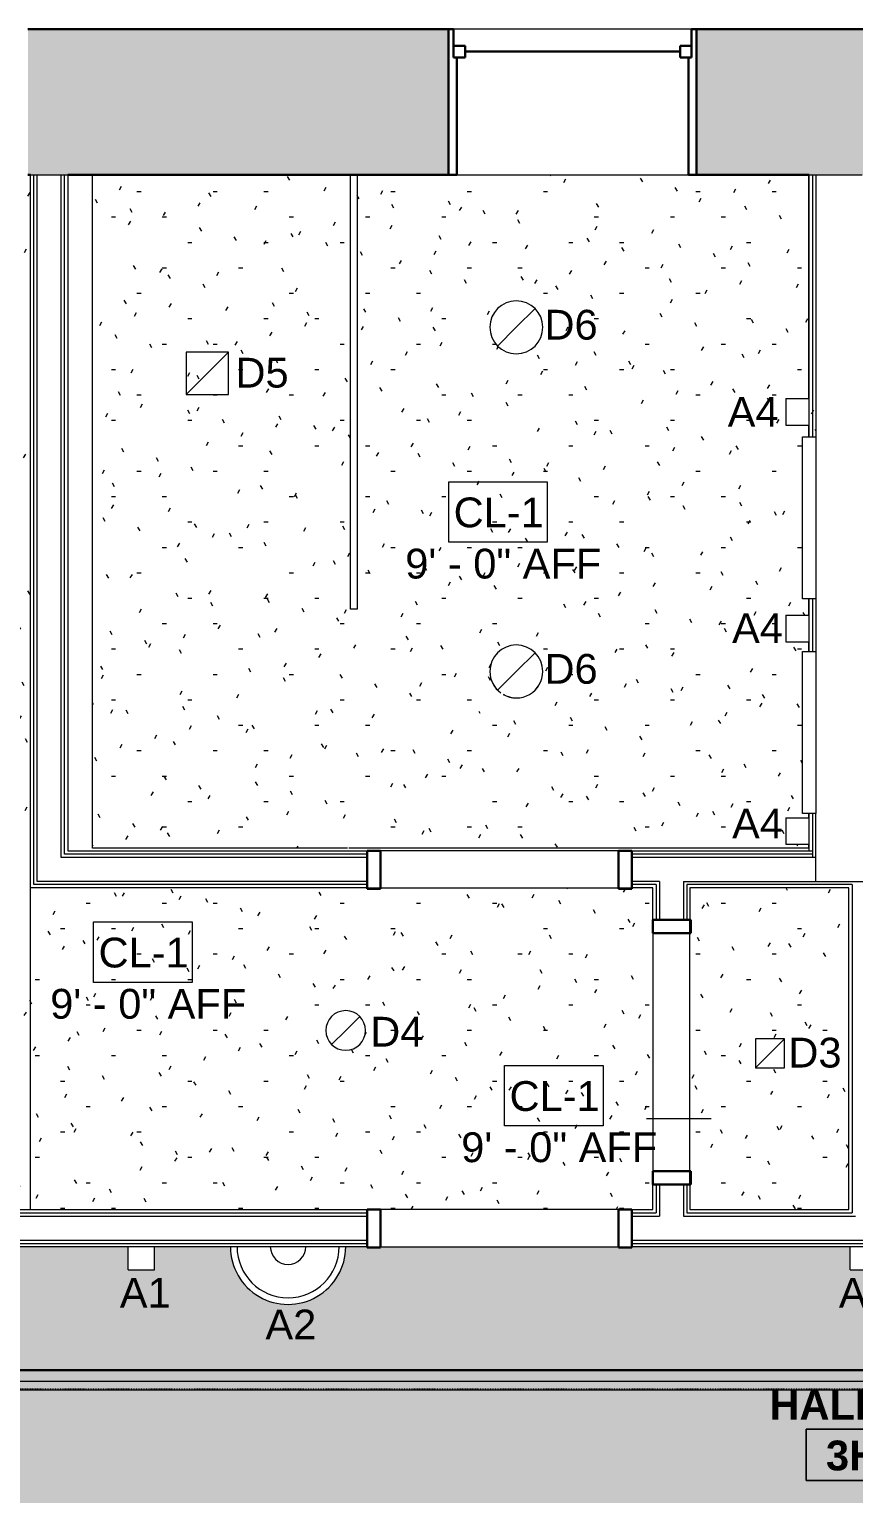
# Model space of a CAD drawing. Header units: inches. Extents: x -1176 to 1329, y -2524 to 978.
# Drawn here: x 682.6 to 807.2, y 367.7 to 589 of the extents above; entities that cross this region are included whole.
import ezdxf

# ---------------------------------------------------------------- set-up
doc = ezdxf.new("R2010")
doc.units = ezdxf.units.IN
doc.header["$MEASUREMENT"] = 0
doc.linetypes.add('Dash', pattern=[0.25, 0.125, -0.125])
for name, color, linetype, lineweight in [('A-AREA-IDEN', 2, 'Continuous', 9), ('A-CLNG', 13, 'Continuous', 18), ('A-CLNG-IDEN', 151, 'Continuous', 9), ('A-CLNG-PATT', 13, 'Continuous', 18), ('A-DOOR', 31, 'Continuous', 18), ('A-DOOR-FRAM', 31, 'Continuous', 30), ('A-GLAZ', 151, 'Continuous', 18), ('A-GLAZ-CURT', 52, 'Continuous', 9), ('A-WALL', 113, 'Continuous', 18), ('A-WALL-PATT', 111, 'Continuous', 18), ('E-LITE-EQPM', 33, 'Continuous', 9), ('E-LITE-EQPM-HDLN', 30, 'Dash', 9), ('E-LITE-EQPM-IDEN', 33, 'Continuous', 9), ('I-WALL', 2, 'Continuous', 18), ('Q-SPCQ', 91, 'Continuous', 9)]:
    doc.layers.add(name, color=color, linetype=linetype, lineweight=lineweight)
doc.styles.add('Arial', font='arial.ttf', dxfattribs={"height": 4.5})
doc.styles.add('Swis721 Lt BT', font='swissl.ttf', dxfattribs={"height": 4.5})
doc.styles.add('Swis721 Lt BT_B', font='', dxfattribs={"height": 4.5})
doc.styles.get('Swis721 Lt BT_B').set_extended_font_data('Swis721 Lt BT', bold=True)
pattern_1 = [(0, (0, 0), (15.36, 3.84), [0.634, -10.886, 0.634, -10.886, -61.44]), (0, (0, 0), (15.36, 3.84), [-23.04, 0.634, -22.406, 0.634, -10.886, -26.88]), (0, (0, 0), (15.36, 3.84), [-57.6, 0.634, -7.046, 0.634, -18.566]), (120, (5.76, 1.92), (-11.005538, 11.38215), [0.634, -10.886, 0.634, -10.886, -61.44]), (120, (5.76, 1.92), (-11.005538, 11.38215), [-23.04, 0.634, -22.406, 0.634, -10.886, -26.88]), (120, (5.76, 1.92), (-11.005538, 11.38215), [-57.6, 0.634, -7.046, 0.634, -18.566]), (240, (7.68, 9.6), (-4.354462, -15.22215), [0.634, -10.886, 0.634, -10.886, -61.44]), (240, (7.68, 9.6), (-4.354462, -15.22215), [-23.04, 0.634, -22.406, 0.634, -10.886, -26.88]), (240, (7.68, 9.6), (-4.354462, -15.22215), [-57.6, 0.634, -7.046, 0.634, -18.566])]

# ---------------------------------------------------------------- blocks, each defined once
blk = doc.blocks.new('Double Hung - side window 4_ X 6_ 3_ H-6086068-3rd Floor RCP')
at = {"layer": 'A-GLAZ', "color": 8, "lineweight": 30}
for p, q in [((-18.75, 11), (-18, 11)), ((-18, 6.75), (-18, 11)), ((18, 6.75), (18, 11)), ((18.75, 11), (18, 11)), ((-18, 8.5), (-18, 6.75)), ((-18, 8.5), (-16.25, 8.5)), ((-18, 6.75), (-16.25, 6.75)), ((-18, 6.75), (-17.5, 6.75)), ((-17.5, -11), (-17.5, 6.75)), ((-16.25, 8.5), (-16.25, 6.75)), ((-16.25, 7.625), (16.25, 7.625)), ((16.25, 8.5), (16.25, 6.75)), ((18, 8.5), (16.25, 8.5)), ((18, 6.75), (16.25, 6.75)), ((17.5, 6.75), (18, 6.75)), ((17.5, 6.75), (17.5, -11)), ((18, 8.5), (18, 6.75)), ((-17.5, -11), (-18.75, -11)), ((17.5, -11), (18.75, -11))]:
    blk.add_line(p, q, dxfattribs=at)
blk = doc.blocks.new('Single Flush - D2 3_ X 8_-8252885-3rd Floor RCP')
at = {"layer": 'A-DOOR-FRAM'}
for p, q in [((-20, 2.9375), (-20, -2.8125)), ((-20, 2.9375), (-18, 2.9375)), ((-18, 2.9375), (-18, -2.8125)), ((18.000004, 2.9375), (18.000004, -2.8125)), ((18.000004, 2.9375), (20.000004, 2.9375)), ((20.000004, 2.9375), (20.000004, -2.8125)), ((-20, -2.8125), (-18, -2.8125)), ((18.000004, -2.8125), (20.000004, -2.8125))]:
    blk.add_line(p, q, dxfattribs=at)
blk = doc.blocks.new('Single Flush - D2 3_ X 8_-8252908-3rd Floor RCP')
at = {"layer": 'A-DOOR-FRAM'}
for p, q in [((-20, -2.9375), (-20, 2.8125)), ((-20, 2.8125), (-18, 2.8125)), ((-18, -2.9375), (-18, 2.8125)), ((18.000004, -2.9375), (18.000004, 2.8125)), ((18.000004, 2.8125), (20.000004, 2.8125)), ((20.000004, -2.9375), (20.000004, 2.8125)), ((-20, -2.9375), (-18, -2.9375)), ((18.000004, -2.9375), (20.000004, -2.9375))]:
    blk.add_line(p, q, dxfattribs=at)
blk = doc.blocks.new('Single Flush - D1 3_ X 8_-8249534-3rd Floor RCP')
at = {"layer": 'A-DOOR-FRAM'}
for p, q in [((-20, -2.9375), (-20, 2.8125)), ((-20, 2.8125), (-18, 2.8125)), ((-18, -2.9375), (-18, 2.8125)), ((18.000004, -2.9375), (18.000004, 2.8125)), ((18.000004, 2.8125), (20.000004, 2.8125)), ((20.000004, -2.9375), (20.000004, 2.8125)), ((-20, -2.9375), (-18, -2.9375)), ((18.000004, -2.9375), (20.000004, -2.9375))]:
    blk.add_line(p, q, dxfattribs=at)
blk = doc.blocks.new('System Panel - Glazed-7038921-3rd Floor RCP')
at = {"layer": 'A-GLAZ-CURT', "lineweight": 18}
for p, q in [((-32.8125, 0.75), (-32.8125, 1.75)), ((-32.8125, 1.75), (32.8125, 1.75)), ((32.8125, 0.75), (-32.8125, 0.75)), ((32.8125, 1.75), (32.8125, 0.75))]:
    blk.add_line(p, q, dxfattribs=at)
blk = doc.blocks.new('Sconce Light - Uplight - LIGHT W ROOM NUMBER-7126174-3rd Floor RCP')
at = {"layer": 'E-LITE-EQPM'}
blk.add_line((-8.71, 2.81), (8.71, 2.81), dxfattribs=at)
for radius, start in [(8.71, 360), (7.71, 0), (2.68, 0)]:
    blk.add_arc((0, 2.81), radius, start, 180, dxfattribs=at)
blk = doc.blocks.new('Lighting-Linear-Cove-Cooper-Ametrix-LC32-LED1 - Lighting-Linear-Cove-Cooper-Ametrix-LC32-LED 40_ 3_-7141471-3rd Floor RCP')
at = {"layer": 'E-LITE-EQPM'}
for p, q in [((-241.5, 0.16), (241.5, 0.16)), ((241.5, -1.37), (-241.5, -1.37))]:
    blk.add_line(p, q, dxfattribs=at)
at = {"layer": 'E-LITE-EQPM-HDLN'}
blk.add_line((240.21, 1.37), (-240.21, 1.37), dxfattribs=at)
blk = doc.blocks.new('Sconce Light - Sphere - 100W - 277V-7960169-3rd Floor RCP')
at = {"layer": 'E-LITE-EQPM'}
for p, q in [((0, 6.3125), (-2, 6.3125)), ((-2, 6.3125), (-2, 2.8125)), ((2, 6.3125), (0, 6.3125)), ((2, 6.3125), (2, 2.8125)), ((-2, 2.8125), (0, 2.8125)), ((0, 2.8125), (2, 2.8125))]:
    blk.add_line(p, q, dxfattribs=at)
blk = doc.blocks.new('Sconce Light - Sphere - 60W - 120V-8439171-3rd Floor RCP')
at = {"layer": 'E-LITE-EQPM'}
for p, q in [((0, 7.5), (-2, 7.5)), ((-2, 7.5), (-2, 4)), ((2, 7.5), (0, 7.5)), ((2, 7.5), (2, 4)), ((-2, 4), (0, 4)), ((0, 4), (2, 4))]:
    blk.add_line(p, q, dxfattribs=at)
blk = doc.blocks.new('L-Recessed Square Downlight - 4_-4552743-3rd Floor RCP')
at = {"layer": 'E-LITE-EQPM'}
for p, q in [((-2.1875, -2.1875), (-2.1875, 2.1875)), ((-2.1875, 2.1875), (2.1875, 2.1875)), ((-2.1875, 2.1875), (2.1875, -2.1875)), ((2.1875, 2.1875), (2.1875, -2.1875)), ((2.1875, -2.1875), (-2.1875, -2.1875))]:
    blk.add_line(p, q, dxfattribs=at)
blk = doc.blocks.new('L-Recessed Circular - Downlight - 6_-7313291-3rd Floor RCP')
at = {"layer": 'E-LITE-EQPM'}
for q in [(-2.12, -2.12), (2.12, 2.12)]:
    blk.add_line((0, 0), q, dxfattribs=at)
for start, end in [(360, 180), (180, 360)]:
    blk.add_arc((0, 0), 3, start, end, dxfattribs=at)
blk = doc.blocks.new('L-Recessed Circular - Downlight - 8_-7245237-3rd Floor RCP')
at = {"layer": 'E-LITE-EQPM'}
for q in [(2.83, 2.83), (-2.83, -2.83)]:
    blk.add_line((0, 0), q, dxfattribs=at)
for start, end in [(360, 180), (180, 360)]:
    blk.add_arc((0, 0), 4, start, end, dxfattribs=at)
blk = doc.blocks.new('L-Recessed Circular - Downlight - 8_-V8-3rd Floor RCP')
at = {"layer": 'E-LITE-EQPM'}
for q in [(2.83, 2.83), (-2.83, -2.83)]:
    blk.add_line((0, 0), q, dxfattribs=at)
for start, end in [(360, 180), (180, 234.3473), (239.8594, 360)]:
    blk.add_arc((0, 0), 4, start, end, dxfattribs=at)
blk = doc.blocks.new('L-Recessed Square Downlight - 6_-4552745-3rd Floor RCP')
at = {"layer": 'E-LITE-EQPM'}
for p, q in [((-3.1875, -3.1875), (-3.1875, 3.1875)), ((-3.1875, 3.1875), (3.1875, 3.1875)), ((-3.1875, 3.1875), (3.1875, -3.1875)), ((3.1875, 3.1875), (3.1875, -3.1875)), ((3.1875, -3.1875), (-3.1875, -3.1875))]:
    blk.add_line(p, q, dxfattribs=at)
blk = doc.blocks.new('AC3 - AC3-8439172-3rd Floor RCP')
at = {"layer": 'Q-SPCQ'}
for p, q in [((-12.25, 3), (-12.25, 5)), ((-12.25, 5), (12.25, 5)), ((12.25, 5), (12.25, 3)), ((12.25, 3), (-12.25, 3))]:
    blk.add_line(p, q, dxfattribs=at)
blk = doc.blocks.new('Room Tag - Room Name and Number-3379422-3rd Floor RCP')
at = {"layer": 'A-AREA-IDEN'}
for p, q in [((-0.1881, -0.1636), (-0.1881, -0.0018)), ((-0.1881, -0.0018), (0.1869, -0.0018)), ((0.1869, -0.0018), (-0.1881, -0.0018)), ((-0.1881, -0.0018), (-0.1881, -0.1636)), ((0.1869, -0.0018), (0.1869, -0.1636)), ((0.1869, -0.1636), (0.1869, -0.0018)), ((0.1869, -0.1636), (-0.1881, -0.1636)), ((-0.1881, -0.1636), (0.1869, -0.1636))]:
    blk.add_line(p, q, dxfattribs=at)

msp = doc.modelspace()

# ---------------------------------------------------------------- hatches: boundary and pattern name
at = {"layer": 'A-CLNG-PATT'}
h = msp.add_hatch(dxfattribs=at)
h.set_pattern_fill('FP_1', color=256, style=0, pattern_type=2)
h.set_pattern_definition(pattern_1)
h.paths.add_polyline_path([(491.2, 410.67), (682.82, 410.67), (682.82, 567.01), (606.02, 567.01), (606.02, 557.64), (587.52, 557.64), (587.52, 567.01), (480.78, 567.01), (480.78, 554.67), (484.28, 554.67), (484.28, 550.67), (480.78, 550.67), (480.78, 466.67), (484.28, 466.67), (484.28, 462.67), (480.78, 462.67), (480.78, 410.67)], flags=0)
h.paths.add_polyline_path([(486.74, 415.44), (486.64, 415.46), (486.56, 415.53), (486.54, 415.63), (486.57, 415.73), (486.6, 415.77), (488.11, 417.29), (487.93, 417.51), (487.79, 417.66), (487.74, 417.77), (487.6, 417.95), (487.21, 418.9), (487.07, 419.92), (487.21, 420.97), (487.6, 421.89), (488.23, 422.71), (489.04, 423.33), (490, 423.73), (491.01, 423.86), (492.03, 423.73), (492.98, 423.33), (493.16, 423.19), (493.28, 423.14), (493.43, 422.99), (493.79, 422.71), (494.07, 422.34), (494.24, 422.17), (494.3, 422.04), (494.42, 421.89), (494.82, 420.89), (494.88, 420.43), (494.94, 419.88), (494.92, 419.76), (494.94, 419.57), (494.86, 419.27), (494.81, 418.9), (494.67, 418.56), (494.59, 418.25), (494.47, 418.09), (494.42, 417.95), (493.79, 417.12), (493.28, 416.74), (492.98, 416.51), (492.84, 416.46), (492.68, 416.35), (492.37, 416.26), (491.96, 416.11), (491.66, 416.07), (491.36, 415.99), (491.17, 416.01), (490.94, 416), (489.98, 416.12), (489.73, 416.23), (489, 416.54), (488.81, 416.67), (488.72, 416.73), (488.59, 416.86), (488.39, 417.01), (486.83, 415.46), (486.79, 415.44)], flags=0)
h.paths.add_polyline_path([(535.04, 446.76), (534.26, 446.86), (533.54, 447.16), (532.92, 447.64), (532.44, 448.26), (532.14, 448.98), (532.04, 449.76), (532.14, 450.54), (532.44, 451.26), (532.92, 451.88), (533.54, 452.36), (534.26, 452.66), (535.04, 452.76), (535.81, 452.66), (536.54, 452.36), (537.16, 451.88), (537.64, 451.26), (537.94, 450.54), (538.04, 449.76), (537.94, 448.98), (537.64, 448.26), (537.16, 447.64), (536.54, 447.16), (535.81, 446.86)], flags=0)
h.paths.add_polyline_path([(636.31, 446.76), (635.53, 446.86), (634.81, 447.16), (634.19, 447.64), (633.71, 448.26), (633.41, 448.98), (633.31, 449.76), (633.41, 450.54), (633.71, 451.26), (634.19, 451.88), (634.81, 452.36), (635.53, 452.66), (636.31, 452.76), (637.09, 452.66), (637.81, 452.36), (638.43, 451.88), (638.91, 451.26), (639.21, 450.54), (639.31, 449.76), (639.18, 448.91), (638.91, 448.26), (638.43, 447.64), (637.81, 447.16), (637.09, 446.86)], flags=0)
h.paths.add_polyline_path([(581.8, 468.75), (581.09, 468.98), (580.65, 469.58), (580.65, 470.33), (581.09, 470.93), (581.3, 471), (581.3, 486.98), (573.69, 473.8), (573.84, 473.62), (573.9, 472.87), (573.55, 472.25), (572.86, 471.94), (572.13, 472.1), (571.63, 472.65), (571.57, 473.43), (571.93, 474.04), (572.61, 474.35), (572.83, 474.3), (580.43, 487.48), (566.6, 479.49), (566.65, 479.27), (566.34, 478.59), (565.7, 478.22), (564.95, 478.3), (564.4, 478.8), (564.24, 479.53), (564.55, 480.21), (565.19, 480.58), (565.94, 480.5), (566.1, 480.35), (579.93, 488.34), (564.72, 488.34), (564.65, 488.13), (564.05, 487.69), (563.3, 487.69), (562.7, 488.13), (562.47, 488.84), (562.7, 489.55), (563.3, 489.99), (564.05, 489.99), (564.65, 489.55), (564.72, 489.34), (579.93, 489.34), (566.09, 497.32), (565.94, 497.18), (565.16, 497.12), (564.55, 497.48), (564.24, 498.16), (564.4, 498.89), (564.95, 499.39), (565.72, 499.45), (566.34, 499.09), (566.65, 498.41), (566.6, 498.2), (580.43, 490.21), (572.83, 503.38), (572.61, 503.34), (571.93, 503.64), (571.56, 504.29), (571.63, 505.03), (572.13, 505.58), (572.86, 505.74), (573.55, 505.44), (573.92, 504.79), (573.84, 504.05), (573.69, 503.88), (581.3, 490.71), (581.3, 506.68), (581.09, 506.75), (580.65, 507.35), (580.65, 508.1), (581.09, 508.7), (581.8, 508.93), (582.51, 508.7), (582.95, 508.1), (582.95, 507.35), (582.51, 506.75), (582.3, 506.68), (582.3, 490.71), (589.91, 503.88), (589.76, 504.05), (589.7, 504.82), (590.05, 505.44), (590.74, 505.74), (591.47, 505.58), (591.97, 505.03), (592.02, 504.26), (591.67, 503.64), (590.99, 503.34), (590.77, 503.38), (583.17, 490.21), (597, 498.2), (596.95, 498.41), (597.26, 499.09), (597.9, 499.47), (598.65, 499.39), (599.2, 498.89), (599.36, 498.16), (599.05, 497.48), (598.41, 497.1), (597.66, 497.18), (597.5, 497.33), (583.67, 489.34), (598.88, 489.34), (598.95, 489.55), (599.55, 489.99), (600.3, 489.99), (600.9, 489.55), (601.13, 488.84), (600.9, 488.13), (600.3, 487.69), (599.55, 487.69), (598.95, 488.13), (598.88, 488.34), (583.67, 488.34), (597.51, 480.37), (597.66, 480.5), (598.44, 480.56), (599.05, 480.21), (599.36, 479.53), (599.2, 478.8), (598.65, 478.3), (597.88, 478.23), (597.26, 478.59), (596.95, 479.27), (597, 479.49), (583.17, 487.48), (590.77, 474.3), (590.99, 474.35), (591.67, 474.04), (592.04, 473.4), (591.97, 472.65), (591.47, 472.1), (590.74, 471.94), (590.05, 472.25), (589.68, 472.89), (589.76, 473.64), (589.91, 473.8), (582.3, 486.98), (582.3, 471), (582.51, 470.93), (582.95, 470.33), (582.95, 469.58), (582.51, 468.98), (581.93, 468.79)], flags=0)
h.paths.add_polyline_path([(636.31, 524.82), (635.53, 524.92), (634.81, 525.22), (634.19, 525.7), (633.71, 526.32), (633.41, 527.05), (633.31, 527.82), (633.41, 528.6), (633.71, 529.32), (634.19, 529.94), (634.81, 530.42), (635.53, 530.72), (636.31, 530.82), (637.09, 530.72), (637.81, 530.42), (638.43, 529.94), (638.91, 529.32), (639.21, 528.6), (639.31, 527.82), (639.18, 526.97), (638.91, 526.32), (638.43, 525.7), (637.81, 525.22), (637.09, 524.92)], flags=0)
h.paths.add_polyline_path([(535.04, 524.82), (534.26, 524.92), (533.54, 525.22), (532.92, 525.7), (532.44, 526.32), (532.14, 527.05), (532.04, 527.82), (532.14, 528.6), (532.44, 529.32), (532.92, 529.94), (533.54, 530.42), (534.26, 530.72), (535.04, 530.82), (535.81, 530.72), (536.54, 530.42), (537.16, 529.94), (537.64, 529.32), (537.94, 528.6), (538.04, 527.82), (537.94, 527.05), (537.64, 526.32), (537.16, 525.7), (536.54, 525.22), (535.81, 524.92)], flags=0)
h.paths.add_polyline_path([(667.23, 552.5), (666.51, 552.5), (666.51, 563.52), (677.54, 563.52), (677.54, 552.5), (667.72, 552.5)], flags=0)
h = msp.add_hatch(dxfattribs=at)
h.set_pattern_fill('FP_1', color=256, style=0, pattern_type=2)
h.set_pattern_definition(pattern_1)
h.paths.add_polyline_path([(692.2, 465.26), (730.7, 465.26), (730.56, 465.4), (753.92, 488.76), (753.41, 489.15), (752.77, 489.98), (752.37, 490.94), (752.24, 491.98), (752.37, 493.01), (752.77, 493.98), (753.41, 494.81), (754.24, 495.44), (755.2, 495.84), (756.24, 495.98), (757.27, 495.84), (758.24, 495.44), (759.06, 494.81), (759.7, 493.98), (760.1, 493.01), (760.24, 491.98), (760.1, 490.94), (759.7, 489.98), (759.06, 489.15), (758.24, 488.51), (757.27, 488.11), (756.24, 487.98), (755.2, 488.11), (754.22, 488.53), (730.95, 465.26), (800.4, 465.26), (800.4, 465.88), (796.99, 465.88), (796.99, 469.88), (800.4, 469.88), (800.4, 470.51), (799.49, 470.51), (799.49, 495.01), (800.4, 495.01), (800.4, 496.47), (796.99, 496.47), (796.99, 500.47), (800.4, 500.47), (800.4, 502.95), (799.49, 502.95), (799.49, 527.45), (800.4, 527.45), (800.4, 529.2), (796.99, 529.2), (796.99, 533.2), (800.4, 533.2), (800.4, 567.01), (732.2, 567.01), (732.2, 501.38), (731.2, 501.38), (731.2, 567.01), (692.2, 567.01), (692.2, 488.71)], flags=0)
h.paths.add_polyline_path([(756.24, 539.98), (755.2, 540.11), (754.24, 540.51), (753.41, 541.15), (752.77, 541.98), (752.37, 542.94), (752.24, 543.98), (752.37, 545.01), (752.77, 545.98), (753.41, 546.81), (754.24, 547.44), (755.2, 547.84), (756.24, 547.98), (757.27, 547.84), (758.24, 547.44), (759.06, 546.81), (759.7, 545.98), (760.1, 545.01), (760.24, 543.98), (760.1, 542.94), (759.7, 541.98), (759.06, 541.15), (758.24, 540.51), (757.27, 540.11)], flags=0)
h = msp.add_hatch(dxfattribs=at)
h.set_pattern_fill('FP_1', color=256, style=0, pattern_type=2)
h.set_pattern_definition(pattern_1)
h.paths.add_polyline_path([(684.65, 410.67), (776.86, 410.67), (776.86, 459.26), (682.82, 459.26), (682.82, 410.67)], flags=0)
h.paths.add_polyline_path([(730.45, 434.73), (729.67, 434.83), (728.95, 435.13), (728.33, 435.61), (727.85, 436.23), (727.55, 436.95), (727.45, 437.73), (727.55, 438.51), (727.85, 439.23), (728.33, 439.85), (728.95, 440.33), (729.67, 440.63), (730.45, 440.73), (731.22, 440.63), (731.95, 440.33), (732.57, 439.85), (733.05, 439.23), (733.35, 438.51), (733.45, 437.73), (733.35, 436.95), (733.05, 436.23), (732.57, 435.61), (731.95, 435.13), (731.22, 434.83)], flags=0)
h = msp.add_hatch(dxfattribs=at)
h.set_pattern_fill('FP_1', color=256, style=0, pattern_type=2)
h.set_pattern_definition(pattern_1)
h.paths.add_polyline_path([(806.49, 410.67), (806.49, 459.26), (782.49, 459.26), (782.49, 410.67), (798.34, 410.67)], flags=0)
h = msp.add_hatch(dxfattribs=at)
h.set_pattern_fill('FP_1', color=256, style=0, pattern_type=2)
h.set_pattern_definition(pattern_1)
h.paths.add_polyline_path([(1090.24, 346.35), (1090.24, 359.01), (1092.74, 359.01), (1092.74, 383.44), (603.56, 383.44), (603.56, 346.35), (647.35, 346.35), (647.57, 348.29), (648.21, 350.13), (649.25, 351.78), (650.63, 353.16), (652.28, 354.2), (654.12, 354.84), (656.06, 355.06), (657.99, 354.84), (659.84, 354.2), (661.49, 353.16), (662.87, 351.78), (663.9, 350.13), (664.55, 348.29), (664.77, 346.35), (697.56, 346.35), (697.56, 349.85), (701.56, 349.85), (701.56, 346.35), (757.56, 346.35), (757.56, 349.85), (761.56, 349.85), (761.56, 346.35), (800.61, 346.35), (800.83, 348.29), (801.48, 350.13), (802.51, 351.78), (803.89, 353.16), (805.54, 354.2), (807.38, 354.84), (809.32, 355.06), (811.26, 354.84), (813.1, 354.2), (814.75, 353.16), (816.13, 351.78), (817.17, 350.13), (817.81, 348.29), (818.03, 346.35), (897.21, 346.35), (897.21, 349.85), (901.21, 349.85), (901.21, 346.35), (980.61, 346.35), (980.83, 348.29), (981.48, 350.13), (982.51, 351.78), (983.89, 353.16), (985.54, 354.2), (987.38, 354.84), (989.32, 355.06), (991.26, 354.84), (993.1, 354.2), (994.75, 353.16), (996.13, 351.78), (997.17, 350.13), (997.81, 348.29), (998.03, 346.35), (1043.23, 346.35), (1043.23, 349.85), (1047.23, 349.85), (1047.23, 346.35), (1048.46, 346.35)], flags=0)
h.paths.add_polyline_path([(605.15, 347.46), (605.15, 351.87), (612.52, 351.87), (612.52, 347.46), (606.34, 347.46)], flags=0)
h.paths.add_polyline_path([(614.51, 348.12), (612.69, 349.68), (614.51, 351.24)], flags=0)
h.paths.add_polyline_path([(983.73, 386.44), (1092.74, 386.44), (1092.74, 399.67), (1090.94, 399.67), (1090.94, 398.84), (1083.56, 398.84), (1083.56, 403.26), (1090.24, 403.26), (1090.24, 405.05), (1047.23, 405.05), (1047.23, 401.55), (1043.23, 401.55), (1043.23, 405.05), (987.23, 405.05), (987.23, 401.55), (983.23, 401.55), (983.23, 405.05), (927.23, 405.05), (927.23, 401.55), (923.23, 401.55), (923.23, 405.05), (906.45, 405.05), (906.23, 403.11), (905.58, 401.27), (904.55, 399.62), (903.17, 398.24), (901.51, 397.2), (899.67, 396.56), (897.74, 396.34), (895.8, 396.56), (893.96, 397.2), (892.31, 398.24), (890.93, 399.62), (889.89, 401.27), (889.25, 403.11), (889.03, 405.05), (810.72, 405.05), (810.72, 401.55), (806.72, 401.55), (806.72, 405.05), (730.45, 405.05), (730.23, 403.11), (729.58, 401.27), (728.55, 399.62), (727.17, 398.24), (725.51, 397.2), (723.67, 396.56), (721.74, 396.34), (719.8, 396.56), (717.96, 397.2), (716.31, 398.24), (714.93, 399.62), (713.89, 401.27), (713.25, 403.11), (713.03, 405.05), (701.56, 405.05), (701.56, 401.55), (697.56, 401.55), (697.56, 405.05), (641.56, 405.05), (641.56, 401.55), (637.56, 401.55), (637.56, 405.05), (603.56, 405.05), (603.56, 386.44), (957.51, 386.44)], flags=0)
h.paths.add_polyline_path([(1081.58, 399.48), (1081.58, 402.59), (1083.39, 401.03), (1082.2, 400.01)], flags=0)
h = msp.add_hatch(dxfattribs=at)
h.set_pattern_fill('FP_1', color=256, style=0, pattern_type=2)
h.set_pattern_definition(pattern_1)
h.paths.add_polyline_path([(1048.46, 383.44), (1092.74, 383.44), (1092.74, 386.44), (603.56, 386.44), (603.56, 383.44), (957.51, 383.44)], flags=0)
at = {"layer": 'A-WALL-PATT', "lineweight": 9}
h = msp.add_hatch(color=7, dxfattribs=at)
h.paths.add_polyline_path([(1211.24, 567.01), (1211.24, 589.01), (1167.7, 589.01), (1167.7, 567.01), (1191.47, 567.01)], flags=0)
h.paths.add_polyline_path([(1130.2, 567.01), (1130.2, 589.01), (1068.64, 589.01), (1068.64, 567.01)], flags=0)
h.paths.add_polyline_path([(1031.14, 567.01), (1031.14, 589.01), (977.59, 589.01), (977.59, 567.01)], flags=0)
h.paths.add_polyline_path([(934.77, 567.01), (940.09, 567.01), (940.09, 589.01), (874.54, 589.01), (874.54, 567.01), (923.77, 567.01)], flags=0)
h.paths.add_polyline_path([(837.04, 567.01), (837.04, 589.01), (783.49, 589.01), (783.49, 567.01), (808.49, 567.01)], flags=0)
h.paths.add_polyline_path([(745.99, 567.01), (745.99, 589.01), (682.43, 589.01), (682.43, 567.01), (688.45, 567.01)], flags=0)
h.paths.add_polyline_path([(644.93, 567.01), (644.93, 589.01), (576.53, 589.01), (576.53, 567.01), (606.02, 567.01)], flags=0)
h.paths.add_polyline_path([(539.03, 567.01), (539.03, 589.01), (480.78, 589.01), (480.78, 567.01), (502.75, 567.01)], flags=0)
h = msp.add_hatch(dxfattribs=at)
h.set_pattern_fill('FP_1', color=256, style=0, pattern_type=2)
h.set_pattern_definition(pattern_1)
h.paths.add_polyline_path([(800.99, 464.88), (800.99, 470.51), (800.49, 470.51), (800.49, 464.88)], flags=0)
h.paths.add_polyline_path([(800.99, 495.01), (800.99, 502.95), (800.49, 502.95), (800.49, 495.01)], flags=0)
h.paths.add_polyline_path([(800.99, 527.45), (800.99, 567.01), (800.49, 567.01), (800.49, 527.45)], flags=0)
h = msp.add_hatch(dxfattribs=at)
h.set_pattern_fill('FP_1', color=256, style=0, pattern_type=2)
h.set_pattern_definition(pattern_1)
h.paths.add_polyline_path([(801.49, 463.88), (801.49, 470.51), (800.99, 470.51), (800.99, 463.88)], flags=0)
h.paths.add_polyline_path([(801.13, 495.01), (801.49, 495.01), (801.49, 502.95), (800.99, 502.95), (800.99, 495.01)], flags=0)
h.paths.add_polyline_path([(801.29, 527.45), (801.49, 527.45), (801.49, 567.01), (800.99, 567.01), (800.99, 527.45)], flags=0)

# ---------------------------------------------------------------- linework, layer by layer
at = {"layer": 'A-CLNG'}
for p, q in [((692.2, 465.26), (692.2, 567.01)), ((800.4, 567.01), (800.4, 533.2)), ((800.4, 529.2), (800.4, 527.45)), ((800.4, 502.95), (800.4, 500.47)), ((800.4, 496.47), (800.4, 495.01)), ((800.4, 470.51), (800.4, 469.88)), ((730.7, 465.26), (692.2, 465.26)), ((800.4, 465.26), (730.95, 465.26)), ((800.4, 465.88), (800.4, 465.26)), ((682.82, 410.67), (682.82, 459.26)), ((1092.74, 386.44), (603.56, 386.44)), ((603.56, 383.44), (1092.74, 383.44))]:
    msp.add_line(p, q, dxfattribs=at)
for centre, radius, start, end in [((756.24, 543.98), 4, 0, 180), ((756.24, 543.98), 4, 180, 0), ((756.24, 491.98), 4, 0, 180), ((756.24, 491.98), 4, 180, 234.2138), ((756.24, 491.98), 4, 240, 0), ((730.45, 437.73), 3, 0, 180), ((730.45, 437.73), 3, 180, 0)]:
    msp.add_arc(centre, radius, start, end, dxfattribs=at)
at = {"layer": 'A-CLNG-IDEN'}
msp.add_line((785.69, 424.38), (775.92, 424.38), dxfattribs=at)
at = {"layer": 'A-CLNG-IDEN', "flags": 128}
for points in [[(746.02, 520.63), (760.9, 520.63), (760.9, 511.5), (746.02, 511.5)], [(692.35, 454.12), (707.23, 454.12), (707.23, 444.99), (692.35, 444.99)], [(754.47, 432.44), (769.35, 432.44), (769.35, 423.31), (754.47, 423.31)]]:
    msp.add_lwpolyline(points, close=True, dxfattribs=at)
at = {"layer": 'A-WALL', "color": 8, "lineweight": 30}
for p, q in [((682.43, 589.01), (745.99, 589.01)), ((745.99, 589.01), (745.99, 567.01)), ((783.49, 589.01), (837.04, 589.01)), ((783.49, 567.01), (783.49, 589.01)), ((682.82, 567.01), (682.43, 567.01)), ((745.99, 567.01), (688.45, 567.01)), ((800.49, 567.01), (783.49, 567.01))]:
    msp.add_line(p, q, dxfattribs=at)
at = {"layer": 'A-WALL', "lineweight": 9}
for p, q in [((783.49, 589.01), (745.99, 589.01)), ((745.99, 567.01), (783.49, 567.01))]:
    msp.add_line(p, q, dxfattribs=at)
at = {"layer": 'A-WALL'}
for p, q in [((682.82, 567.01), (688.45, 567.01)), ((683.32, 459.76), (683.32, 567.01)), ((683.82, 460.26), (683.82, 567.01)), ((687.45, 463.88), (687.45, 567.01)), ((687.95, 464.38), (687.95, 567.01)), ((800.49, 567.01), (808.49, 567.01)), ((800.99, 567.01), (800.99, 527.45)), ((801.49, 567.01), (801.49, 527.45)), ((800.99, 502.95), (800.99, 495.01)), ((801.49, 502.95), (801.49, 495.01)), ((800.99, 470.51), (800.99, 463.88)), ((801.49, 460.26), (801.49, 470.51)), ((800.49, 464.88), (800.99, 464.88)), ((733.7, 463.88), (687.45, 463.88)), ((733.7, 464.38), (687.95, 464.38)), ((800.99, 464.38), (773.7, 464.38)), ((801.49, 463.88), (773.7, 463.88)), ((733.7, 459.76), (683.32, 459.76)), ((733.7, 460.26), (683.82, 460.26)), ((777.86, 460.26), (773.7, 460.26)), ((777.36, 459.76), (773.7, 459.76)), ((777.36, 459.76), (777.36, 454.45)), ((777.86, 460.26), (777.86, 454.45)), ((781.49, 460.26), (843.74, 460.26)), ((781.49, 460.26), (781.49, 454.45)), ((806.99, 459.76), (781.99, 459.76)), ((781.99, 459.76), (781.99, 454.45)), ((806.99, 459.76), (806.99, 410.17)), ((777.36, 414.45), (777.36, 410.17)), ((777.86, 414.45), (777.86, 409.67)), ((781.49, 414.45), (781.49, 409.67)), ((781.99, 414.45), (781.99, 410.17)), ((480.78, 410.17), (733.7, 410.17)), ((480.78, 409.67), (733.7, 409.67)), ((773.7, 410.17), (777.36, 410.17)), ((773.7, 409.67), (777.86, 409.67)), ((781.49, 409.67), (807.49, 409.67)), ((781.99, 410.17), (806.99, 410.17)), ((603.56, 406.05), (733.7, 406.05)), ((603.56, 405.55), (733.7, 405.55)), ((773.7, 406.05), (843.74, 406.05)), ((773.7, 405.55), (843.74, 405.55))]:
    msp.add_line(p, q, dxfattribs=at)
at = {"layer": 'I-WALL'}
for p, q in [((682.82, 459.26), (682.82, 567.01)), ((688.45, 567.01), (688.45, 464.88)), ((800.49, 533.2), (800.49, 567.01)), ((800.49, 527.45), (800.49, 529.2)), ((800.49, 500.47), (800.49, 502.95)), ((800.49, 495.01), (800.49, 496.47)), ((800.49, 469.88), (800.49, 470.51)), ((688.45, 464.88), (733.7, 464.88)), ((733.7, 464.88), (733.7, 459.26)), ((773.7, 464.88), (800.49, 464.88)), ((773.7, 459.26), (773.7, 464.88)), ((800.49, 464.88), (800.49, 465.88)), ((733.7, 459.26), (682.82, 459.26)), ((776.86, 459.26), (773.7, 459.26)), ((776.86, 454.45), (776.86, 459.26)), ((806.49, 459.26), (782.49, 459.26)), ((782.49, 459.26), (782.49, 454.45)), ((806.49, 410.67), (806.49, 459.26)), ((782.49, 454.45), (776.86, 454.45)), ((776.86, 410.67), (776.86, 414.45)), ((776.86, 414.45), (782.49, 414.45)), ((782.49, 414.45), (782.49, 410.67)), ((480.78, 410.67), (733.7, 410.67)), ((733.7, 410.67), (733.7, 405.05)), ((773.7, 405.05), (773.7, 410.67)), ((773.7, 410.67), (776.86, 410.67)), ((782.49, 410.67), (806.49, 410.67)), ((697.56, 405.05), (641.56, 405.05)), ((713.03, 405.05), (701.56, 405.05)), ((733.7, 405.05), (730.45, 405.05)), ((806.72, 405.05), (773.7, 405.05))]:
    msp.add_line(p, q, dxfattribs=at)
at = {"layer": 'I-WALL', "lineweight": 9}
for p, q in [((773.7, 464.88), (733.7, 464.88)), ((733.7, 459.26), (773.7, 459.26)), ((776.86, 454.45), (776.86, 414.45)), ((782.49, 414.45), (782.49, 454.45)), ((773.7, 410.67), (733.7, 410.67)), ((733.7, 405.05), (773.7, 405.05))]:
    msp.add_line(p, q, dxfattribs=at)

# ---------------------------------------------------------------- block references
at = {"layer": 'A-AREA-IDEN', "xscale": 47.99999999999997, "yscale": 47.99999999999997, "zscale": 47.99999999999997}
msp.add_blockref('Room Tag - Room Name and Number-3379422-3rd Floor RCP', (809.06, 377.56), dxfattribs=at)
at = {"layer": 'A-DOOR'}
for name, p, rotation in [('Single Flush - D2 3_ X 8_-8252885-3rd Floor RCP', (753.7, 462.07), 180), ('Single Flush - D2 3_ X 8_-8252908-3rd Floor RCP', (779.67, 434.45), 90)]:
    msp.add_blockref(name, p, dxfattribs=dict(at, rotation=rotation))
msp.add_blockref('Single Flush - D1 3_ X 8_-8249534-3rd Floor RCP', (753.7, 407.86), dxfattribs=at)
at = {"layer": 'A-GLAZ'}
msp.add_blockref('Double Hung - side window 4_ X 6_ 3_ H-6086068-3rd Floor RCP', (764.74, 578.01), dxfattribs=at)
at = {"layer": 'A-GLAZ-CURT', "rotation": 269.9999999999999}
msp.add_blockref('System Panel - Glazed-7038921-3rd Floor RCP', (730.45, 534.2), dxfattribs=at)
at = {"layer": 'E-LITE-EQPM'}
for name, p in [('L-Recessed Circular - Downlight - 8_-7245237-3rd Floor RCP', (756.24, 543.98)), ('L-Recessed Circular - Downlight - 8_-V8-3rd Floor RCP', (756.24, 491.98)), ('L-Recessed Circular - Downlight - 6_-7313291-3rd Floor RCP', (730.45, 437.73))]:
    msp.add_blockref(name, p, dxfattribs=at)
at = {"layer": 'E-LITE-EQPM', "extrusion": (0, 0, -1), "rotation": 180}
for name, p in [('L-Recessed Square Downlight - 6_-4552745-3rd Floor RCP', (-709.55, 537.01)), ('L-Recessed Square Downlight - 4_-4552743-3rd Floor RCP', (-794.6, 434.26)), ('Lighting-Linear-Cove-Cooper-Ametrix-LC32-LED1 - Lighting-Linear-Cove-Cooper-Ametrix-LC32-LED 40_ 3_-7141471-3rd Floor RCP', (-850.69, 384.92))]:
    msp.add_blockref(name, p, dxfattribs=at)
at = {"layer": 'E-LITE-EQPM'}
for name, p, rotation in [('Sconce Light - Sphere - 60W - 120V-8439171-3rd Floor RCP', (804.49, 531.2), 89.9999999999999), ('Sconce Light - Sphere - 60W - 120V-8439171-3rd Floor RCP', (804.49, 498.47), 89.9999999999999), ('Sconce Light - Sphere - 60W - 120V-8439171-3rd Floor RCP', (804.49, 467.88), 89.9999999999999), ('Sconce Light - Sphere - 100W - 277V-7960169-3rd Floor RCP', (699.56, 407.86), 180), ('Sconce Light - Uplight - LIGHT W ROOM NUMBER-7126174-3rd Floor RCP', (721.74, 407.86), 180), ('Sconce Light - Sphere - 100W - 277V-7960169-3rd Floor RCP', (808.72, 407.86), 180)]:
    msp.add_blockref(name, p, dxfattribs=dict(at, rotation=rotation))
at = {"layer": 'Q-SPCQ', "rotation": 89.9999999999999}
for p in [(804.49, 515.2), (804.49, 482.76)]:
    msp.add_blockref('AC3 - AC3-8439172-3rd Floor RCP', p, dxfattribs=at)

# ---------------------------------------------------------------- texts
at = {"layer": 'A-AREA-IDEN', "char_height": 4.5, "attachment_point": 1, "style": 'Swis721 Lt BT_B'}
for s, insert, width in [('HALLWAY', (794.5, 383.42), 35.148), ('3H1', (803.04, 375.76), 14.0895)]:
    msp.add_mtext(s, dxfattribs=dict(at, insert=insert, width=width))
at = {"layer": 'A-CLNG-IDEN', "char_height": 4.5, "attachment_point": 1, "style": 'Swis721 Lt BT'}
for s, insert, width in [('CL-1', (746.77, 518.26), 16.059), ('9\' - 0" AFF', (739.45, 510.52), 33.7845), ('CL-1', (693.1, 451.75), 16.059), ('9\' - 0" AFF', (685.79, 444.01), 33.7845), ('CL-1', (755.22, 430.07), 16.059), ('9\' - 0" AFF', (747.91, 422.33), 33.7845)]:
    msp.add_mtext(s, dxfattribs=dict(at, insert=insert, width=width))
at = {"layer": 'E-LITE-EQPM-IDEN', "char_height": 4.5, "attachment_point": 1, "style": 'Arial'}
for s, insert, width in [('D6', (760.5, 546.62), 9.8475), ('D5', (713.79, 539.37), 9.8475), ('A4', (788.19, 533.45), 9.393), ('A4', (788.85, 500.77), 9.393), ('D6', (760.5, 494.62), 9.8475), ('A4', (788.85, 471.24), 9.393), ('D4', (734.16, 439.79), 9.8475), ('D3', (797.36, 436.63), 9.8475), ('A1', (696.31, 400.34), 9.393), ('A1', (804.99, 400.34), 9.393), ('A2', (718.32, 395.55), 9.393)]:
    msp.add_mtext(s, dxfattribs=dict(at, insert=insert, width=width))

doc.saveas('drawing.dxf')
